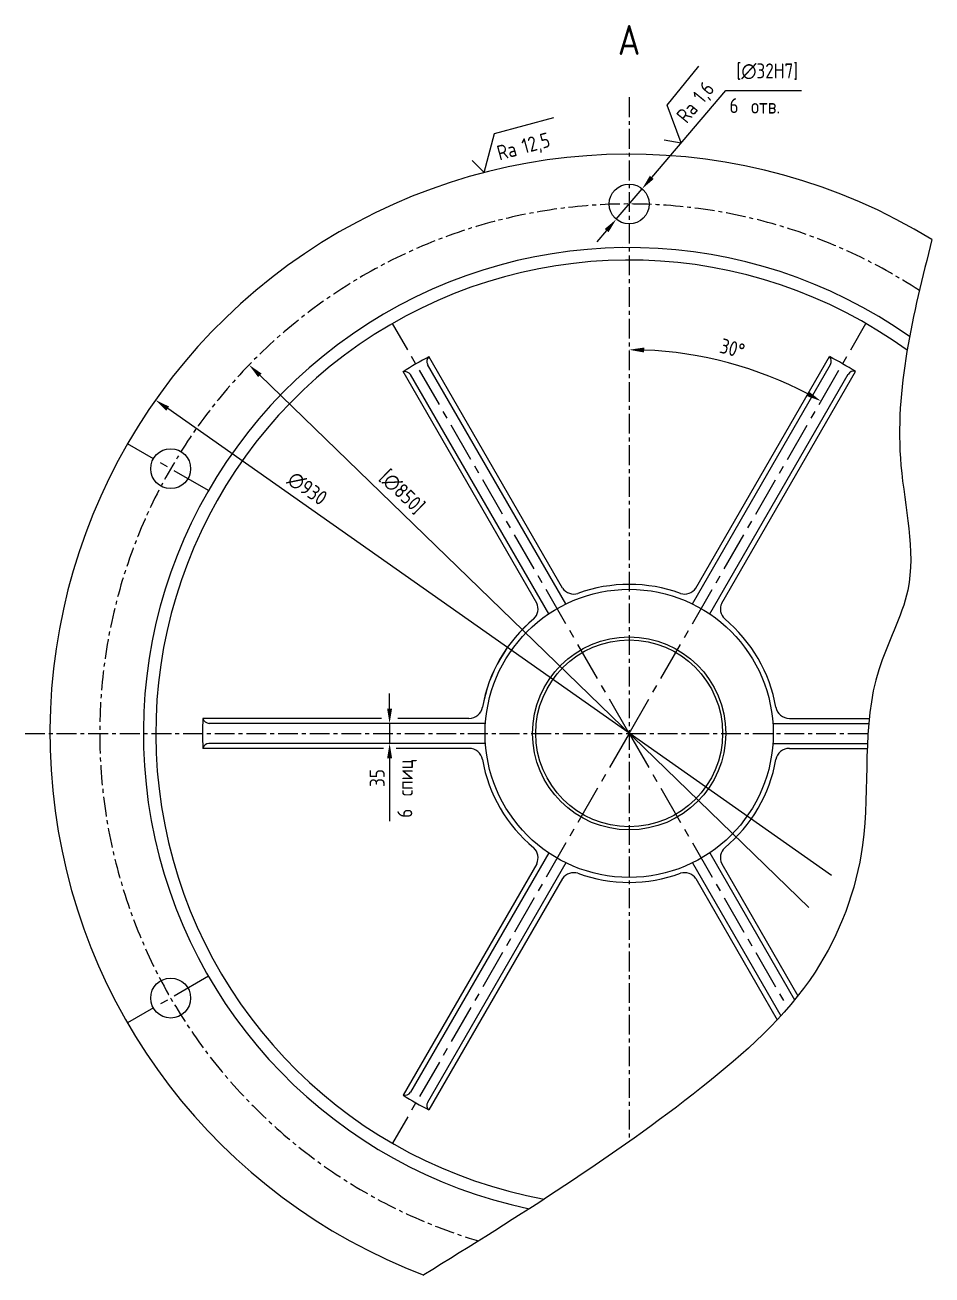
# Model space of a CAD drawing. Header units: millimetres. Extents: x 34179 to 39916, y -3385 to -179.
# Drawn here: x 35234 to 35962, y -3237 to -2233 of the extents above; entities that cross this region are included whole.
import ezdxf
from ezdxf.enums import TextEntityAlignment as Align

# ---------------------------------------------------------------- set-up
doc = ezdxf.new("R2010")
doc.units = ezdxf.units.MM
doc.linetypes.add('CENTER', pattern=[50.8, 31.75, -6.35, 6.35, -6.35])
for name, color, linetype in [('Bord', 1, 'Continuous'), ('Cen', 5, 'CENTER'), ('Cont', 6, 'Continuous'), ('Dim', 7, 'Continuous'), ('Text', 3, 'Continuous'), ('Textb', 6, 'Continuous')]:
    doc.layers.add(name, color=color, linetype=linetype)
doc.styles.add('Style1', font='romans.shx', dxfattribs={"width": 0.8})
doc.dimstyles.new('Dia4', dxfattribs={"dimscale": 4, "dimtxt": 3, "dimasz": 3, "dimexe": 1.25, "dimexo": 0, "dimgap": 1.5, "dimtad": 1, "dimtoh": 1, "dimdec": 0, "dimrnd": 0.0005, "dimtxsty": 'Style1', "dimcen": 2.5, "dimse1": 1, "dimclrt": 3, "dimadec": 0, "dimazin": 0, "dimtfac": 1, "dimtdec": 0, "dimtmove": 0, "dimatfit": 2, "dimfxl": 1, "dimarcsym": 0})
doc.dimstyles.new('LIN 2', dxfattribs={"dimscale": 2, "dimtxt": 3, "dimasz": 3, "dimexe": 1.5, "dimexo": 0, "dimgap": 1.5, "dimtad": 1, "dimdec": 0, "dimrnd": 1, "dimdsep": 46, "dimtxsty": 'Style1', "dimcen": 0, "dimdle": 2, "dimclrd": 256, "dimclrt": 3, "dimadec": 0, "dimazin": 0, "dimtfac": 0.666667, "dimtdec": 0, "dimtmove": 0, "dimatfit": 2, "dimfxl": 1, "dimtvp": 0.833333, "dimtolj": 1, "dimtzin": 0, "dimarcsym": 0})
doc.dimstyles.new('LIN4', dxfattribs={"dimscale": 4, "dimtxt": 3, "dimasz": 3, "dimexe": 1.25, "dimexo": 0, "dimgap": 1, "dimtad": 1, "dimdec": 0, "dimzin": 13, "dimdsep": 46, "dimtxsty": 'Style1', "dimcen": 2.5, "dimclrt": 3, "dimadec": 0, "dimazin": 0, "dimtfac": 1, "dimtofl": 0, "dimtmove": 1, "dimatfit": 3, "dimfxl": 1, "dimtolj": 1, "dimtzin": 13, "dimarcsym": 0})

# ---------------------------------------------------------------- blocks, each defined once
blk = doc.blocks.new('SHERISO_01')
at = {"layer": 'Text'}
blk.add_line((4.04, 7), (16.36, 7), dxfattribs=at)
blk.add_lwpolyline([(-1.73, 3), (0, 0), (4.04, 7)], dxfattribs=at)
at = {"layer": 'Text', "style": 'Style1', "width": 0.8}
blk.add_text('Ra', height=3, dxfattribs=at).set_placement((3.58, 1.5))
blk.add_attdef('12,5', (8.73, 1.5), '', height=3, dxfattribs=at)
blk = doc.blocks.new('sherISO_04')
at = {"layer": 'Text'}
blk.add_line((4.04, 7), (14.12, 7), dxfattribs=at)
blk.add_lwpolyline([(-1.73, 3), (0, 0), (4.04, 7)], dxfattribs=at)
at = {"layer": 'Text', "style": 'Style1', "width": 0.8}
blk.add_text('Ra', height=3, dxfattribs=at).set_placement((3.58, 1.5))
blk.add_attdef('3,2', (8.73, 1.5), '', height=3, dxfattribs=at)
blk = doc.blocks.new('*D103')
at = {"layer": 'Dim', "color": 0, "lineweight": -2, "transparency": 16777216}
for p, q in [((35737, -2355.4), (35796.3, -2285.7)), ((35796.3, -2285.7), (35857.1, -2285.7)), ((35708.5, -2389), (35729.2, -2364.6)), ((35700.7, -2398.1), (35692.9, -2407.2))]:
    blk.add_line(p, q, dxfattribs=at)
at = {"layer": 'Dim', "color": 0, "transparency": 16777216}
for points in [[(35735.4, -2354.1), (35738.5, -2356.7), (35729.2, -2364.6)], [(35699.2, -2396.8), (35702.2, -2399.4), (35708.5, -2389)]]:
    blk.add_solid(points, dxfattribs=at)
at = {"layer": 'Dim', "color": 3, "transparency": 16777216, "insert": (35829.7, -2270.5), "char_height": 12, "attachment_point": 5, "style": 'Style1'}
blk.add_mtext('[∅32H7]', dxfattribs=at)
blk = doc.blocks.new('*D104')
at = {"layer": 'Dim', "color": 0, "lineweight": -2, "transparency": 16777216}
for p, q in [((35526.5, -2781.8), (35526.5, -2769.8)), ((35526.5, -2793.8), (35521.5, -2793.8)), ((35526.5, -2809.8), (35521.5, -2809.8)), ((35526.5, -2821.8), (35526.5, -2833.8))]:
    blk.add_line(p, q, dxfattribs=at)
at = {"layer": 'Dim', "color": 0, "transparency": 16777216}
for points in [[(35524.5, -2781.8), (35528.5, -2781.8), (35526.5, -2793.8)], [(35524.5, -2821.8), (35528.5, -2821.8), (35526.5, -2809.8)]]:
    blk.add_solid(points, dxfattribs=at)
at = {"layer": 'Dim', "color": 3, "transparency": 16777216, "insert": (35516.5, -2837.6), "char_height": 12, "attachment_point": 5, "rotation": 90, "style": 'Style1'}
blk.add_mtext('\\A1;35', dxfattribs=at)
blk = doc.blocks.new('*D118')
at = {"layer": 'Dim', "linetype": 'ByBlock', "lineweight": -2, "transparency": 16777216}
blk.add_arc((35718.8, -2801.8), 308, 62.2324, 87.7676, dxfattribs=at)
at = {"layer": 'Dim', "transparency": 16777216}
for points in [[(35730.8, -2496), (35730.9, -2492), (35718.8, -2493.8)], [(35863.3, -2527.5), (35861.4, -2531), (35872.8, -2535)]]:
    blk.add_solid(points, dxfattribs=at)
at = {"layer": 'Dim', "color": 3, "transparency": 16777216, "insert": (35801.7, -2492.7), "char_height": 12, "attachment_point": 5, "rotation": 345, "style": 'Style1'}
blk.add_mtext('\\A1;30°', dxfattribs=at)
blk = doc.blocks.new('ZNAK01')
at = {"layer": 'Textb', "style": 'Style1', "width": 0.8}
blk.add_attdef('А', text='', height=6, dxfattribs=at).set_placement((3.95, -0.02), align=Align.RIGHT)
blk.add_attdef('SC(1)', (5.07, -0.02), '', height=5, dxfattribs=at)

msp = doc.modelspace()

# ---------------------------------------------------------------- linework, layer by layer
at = {"layer": 'Bord'}
for p, q in [((35665.36675, -2685.16545), (35558.07554, -2499.33162)), ((35772.29109, -2685.16545), (35879.5823, -2499.33162)), ((35644.58214, -2697.16545), (35537.29093, -2511.33162)), ((35793.0757, -2697.16545), (35900.36691, -2511.33162)), ((35520.04209, -2789.76464), (35376.64052, -2789.76464)), ((35590.20682, -2789.76464), (35533.1645, -2789.76464)), ((35847.45102, -2789.76464), (35911.50985, -2789.76464)), ((35521.71371, -2813.76464), (35376.64052, -2813.76464)), ((35590.20682, -2813.76464), (35531.80291, -2813.76464)), ((35847.45102, -2813.76464), (35909.93419, -2813.76464)), ((35644.58214, -2906.36384), (35537.34242, -3092.10849)), ((35793.0757, -2906.36384), (35854.30161, -3012.41021)), ((35665.36675, -2918.36384), (35558.12703, -3104.10849)), ((35772.29109, -2918.36384), (35837.68983, -3031.63777))]:
    msp.add_line(p, q, dxfattribs=at)
for centre, radius, start, end in [((35662.57809, -2704.33535), 230, 117.00929709, 122.99070291), ((35775.13124, -2704.24617), 230, 57.00929709, 62.99070291), ((35674.39587, -2678.93977), 10.9674, 214.58672518, 287.03287655), ((35674.39587, -2678.93977), 10.9674, 214.58672518, 287.03287655), ((35718.82892, -2802.68093), 120.52295, 70.00040369, 109.99959631), ((35763.26198, -2678.93977), 10.9674, 252.96712345, 325.41327482), ((35763.26198, -2678.93977), 10.9674, 252.96712345, 325.41327482), ((35634.67599, -2701.87205), 10.9674, 312.96712345, 25.41327482), ((35802.98185, -2701.87205), 10.9674, 154.58672518, 227.03287655), ((35719.63485, -2802.23265), 120.53848, 130.00190539, 169.71006175), ((35718.82892, -2801.76464), 119.66233, 129.85035194, 169.8616152), ((35718.82892, -2801.76464), 119.66233, 10.1383848, 50.14964806), ((35590.20682, -2778.76464), 11, 270, 349.8616152), ((35847.45102, -2778.76464), 11, 190.1383848, 270), ((35606.32727, -2801.76464), 230, 177.00929709, 182.99070291), ((35590.20682, -2824.76464), 11, 10.1383848, 90), ((35847.45102, -2824.76464), 11, 90, 169.8616152), ((35718.82892, -2801.76464), 119.66233, 190.1383848, 230.14964806), ((35718.82892, -2801.76464), 119.66233, 309.85035194, 349.8616152), ((35634.67599, -2901.65724), 10.9674, 334.58672518, 47.03287655), ((35802.98185, -2901.65724), 10.9674, 132.96712345, 205.41327482), ((35674.39587, -2924.58952), 10.9674, 72.96712345, 145.41327482), ((35674.39587, -2924.58952), 10.9674, 72.96712345, 145.41327482), ((35718.82892, -2800.84836), 120.52295, 250.00040369, 289.99959631), ((35718.82892, -2801.76464), 119.66233, 249.85035194, 290.14964806), ((35763.26198, -2924.58952), 10.9674, 34.58672518, 107.03287655), ((35763.26198, -2924.58952), 10.9674, 34.58672518, 107.03287655), ((35662.57809, -2899.19394), 230, 237.00929709, 242.99070291)]:
    msp.add_arc(centre, radius, start, end, dxfattribs=at)
msp.add_open_spline([(35961.90288, -2405.35376), (35946.72852, -2465.15191), (35923.22957, -2557.75505), (35955.36469, -2678.04219), (35901.31224, -2772.06743), (35918.36711, -2881.91723), (35872.02119, -3005.25607), (35742.57227, -3119.44043), (35629.90318, -3189.42261), (35553.99576, -3236.571)], degree=3, knots=[0, 0, 0, 0, 182.9344941099, 283.2915209806, 351.2886980336, 492.7617236788, 601.4489329964, 731.620323334, 1000.4050213633, 1000.4050213633, 1000.4050213633, 1000.4050213633], dxfattribs=at)
at = {"layer": 'Cen', "ltscale": 0.5}
for p, q in [((35718.82892, -2291.11489), (35718.82892, -3129.45421)), ((35233.82509, -2801.76464), (35910.53346, -2801.76464))]:
    msp.add_line(p, q, dxfattribs=at)
at = {"layer": 'Cen'}
for p, q in [((35718.82892, -2801.76464), (35528.82809, -2472.67356)), ((35718.82892, -2801.76464), (35908.82975, -2472.67356)), ((35718.82892, -2801.76464), (35547.57809, -2505.14951)), ((35381.08088, -2606.76572), (35316.12568, -2569.26382)), ((35718.82892, -2801.76464), (35528.82809, -3130.85573)), ((35718.82892, -2801.76464), (35846.13376, -3022.26309)), ((35381.08088, -2996.76357), (35316.12568, -3034.26547))]:
    msp.add_line(p, q, dxfattribs=at)
at = {"layer": 'Cen', "ltscale": 0.5}
msp.add_arc((35718.82892, -2801.76464), 425.00166, 56.76420612, 253.47113264, dxfattribs=at)
at = {"layer": 'Cont'}
for p, q in [((35668.07218, -2697.85139), (35557.05285, -2505.56026)), ((35769.58566, -2697.85139), (35880.53908, -2505.67444)), ((35654.21578, -2705.85139), (35543.31385, -2513.76362)), ((35783.44207, -2705.85139), (35894.51289, -2513.47108)), ((35603.45903, -2793.76464), (35381.65518, -2793.76464)), ((35834.19881, -2793.76464), (35911.13366, -2793.76464)), ((35603.45903, -2809.76464), (35381.49106, -2809.76464)), ((35834.19881, -2809.76464), (35910.1007, -2809.76464)), ((35654.21578, -2897.6779), (35543.31385, -3089.76567)), ((35783.44207, -2897.6779), (35851.61228, -3015.75217)), ((35668.07218, -2905.6779), (35557.05285, -3097.96903)), ((35769.58566, -2905.6779), (35840.53266, -3028.56169))]:
    msp.add_line(p, q, dxfattribs=at)
for centre, radius in [((35718.82892, -2376.76299), 16), ((35350.76669, -2589.26382), 16), ((35718.82892, -2801.76464), 115.64692), ((35718.82892, -2801.76464), 77.49785), ((35718.82892, -2801.76464), 74.99785), ((35350.76669, -3014.26547), 16)]:
    msp.add_circle(centre, radius, dxfattribs=at)
for centre, radius, start, end in [((35718.82892, -2801.76464), 465.00166, 58.48391992, 249.23850383), ((35718.82892, -2801.76464), 389.99785, 54.76081941, 258.12435864), ((35718.82892, -2801.76464), 380.00166, 54.05205414, 259.66485533), ((35561.3124, -2503.14182), 4.89823, 130.56507807, 210.41348799), ((35875.51916, -2503.18809), 5.60192, 333.6509129, 43.50515478), ((35538.65065, -2516.86781), 5.60192, 33.6509129, 103.50515478), ((35898.7371, -2515.95075), 4.89823, 70.56507807, 150.41348799), ((35382.01189, -2788.1741), 5.60192, 196.49484522, 266.3490871), ((35381.45571, -2814.66274), 4.89823, 89.58651201, 169.43492193), ((35538.65065, -3086.66147), 5.60192, 256.49484522, 326.3490871), ((35561.3124, -3100.38746), 4.89823, 149.58651201, 229.43492193)]:
    msp.add_arc(centre, radius, start, end, dxfattribs=at)
at = {"layer": 'Dim'}
for p, q in [((35863.09158, -2941.6238), (35422.3021, -2514.28906)), ((35881.10117, -2915.96987), (35348.37592, -2541.04435)), ((35526.51708, -2793.76464), (35526.51708, -2809.76464)), ((35526.51708, -2833.76464), (35526.51708, -2857.35505)), ((35526.51708, -2857.35505), (35526.51708, -2872.29275))]:
    msp.add_line(p, q, dxfattribs=at)
msp.add_arc((35718.82892, -2801.76464), 119.66233, 249.85035194, 290.14964806, dxfattribs=at)
for points in [[(35423.69422, -2512.8531), (35420.90997, -2515.72502), (35413.68634, -2505.9363)], [(35349.527, -2539.4088), (35347.22484, -2542.67989), (35338.56263, -2534.13787)]]:
    msp.add_solid(points, dxfattribs=at)

# ---------------------------------------------------------------- block references
ref = msp.add_blockref('ZNAK01', (35711.94741, -2256.99401), dxfattribs=dict(at, xscale=4, yscale=4, zscale=4))
ref.add_attrib('А', 'А', dxfattribs={"layer": 'Textb', "height": 24, "style": 'Style1', "width": 0.8}).set_placement((35727.74957, -2257.07325), align=Align.RIGHT)
for name, p, xscale, yscale, zscale, rotation, values in [('sherISO_04', (35760.58466, -2327.65532), 3.999999999999999, 3.999999999999999, 3.999999999999999, 50.6169287011852, {'3,2': '1,6'}), ('SHERISO_01', (35602.52565, -2351.54238), 4, 4, 4, 15.36287429895825, {'12,5': '12,5'})]:
    msp.add_blockref(name, p, dxfattribs=dict(at, xscale=xscale, yscale=yscale, zscale=zscale, rotation=rotation)).add_auto_attribs(values)

# ---------------------------------------------------------------- texts
at = {"layer": 'Dim', "color": 3, "char_height": 12, "attachment_point": 5, "style": 'Style1'}
for s, insert, rotation in [('[∅850]', (35536.22642, -2608.02238), 315.88793591), ('∅930', (35460.42657, -2605.23024), 324.86258512)]:
    msp.add_mtext(s, dxfattribs=dict(at, insert=insert, rotation=rotation))
at = {"layer": 'Text', "style": 'Style1', "width": 0.8}
for s, p in [('6', (35799.35786, -2303.80203)), ('отв.', (35816.64774, -2304.18243))]:
    msp.add_text(s, height=12, dxfattribs=at).set_placement(p)
for s, p in [('спиц', (35545.11294, -2852.19675)), ('6', (35544.73254, -2869.48663))]:
    msp.add_text(s, height=12, rotation=90, dxfattribs=at).set_placement(p)

# ---------------------------------------------------------------- dimensions: what is measured, and where the dimension line sits
at = {"layer": 'Dim'}
dim = msp.add_diameter_dim_2p(p1=(35708.4645, -2388.95228), p2=(35729.19334, -2364.5737), text='[<>H7]', dimstyle='Dia4', dxfattribs=at)
dim.commit()
dim.dimension.update_dxf_attribs({"geometry": '*D103', "text_midpoint": (35829.70717, -2285.67673), "dimtype": 163})
dim = msp.add_angular_dim_2l(base=(35824.17175, -2512.33761), line1=((35718.82892, -2801.76464), (35908.82975, -2472.67356)), line2=((35718.82892, -2291.11489), (35718.82892, -3129.45421)), dimstyle='LIN 2', override={"dimscale": 4, "dimarcsym": 1}, dxfattribs=at)
dim.commit()
dim.dimension.update_dxf_attribs({"geometry": '*D118', "text_midpoint": (35801.65149, -2492.66662)})
dim = msp.add_linear_dim(base=(35526.51708, -2809.76464), p1=(35526.51708, -2793.76464), p2=(35526.51708, -2809.76464), angle=90, text='35', dimstyle='LIN4', dxfattribs=at)
dim.commit()
dim.dimension.update_dxf_attribs({"geometry": '*D104', "text_midpoint": (35526.51708, -2837.64114), "dimtype": 160})

doc.saveas('drawing.dxf')
